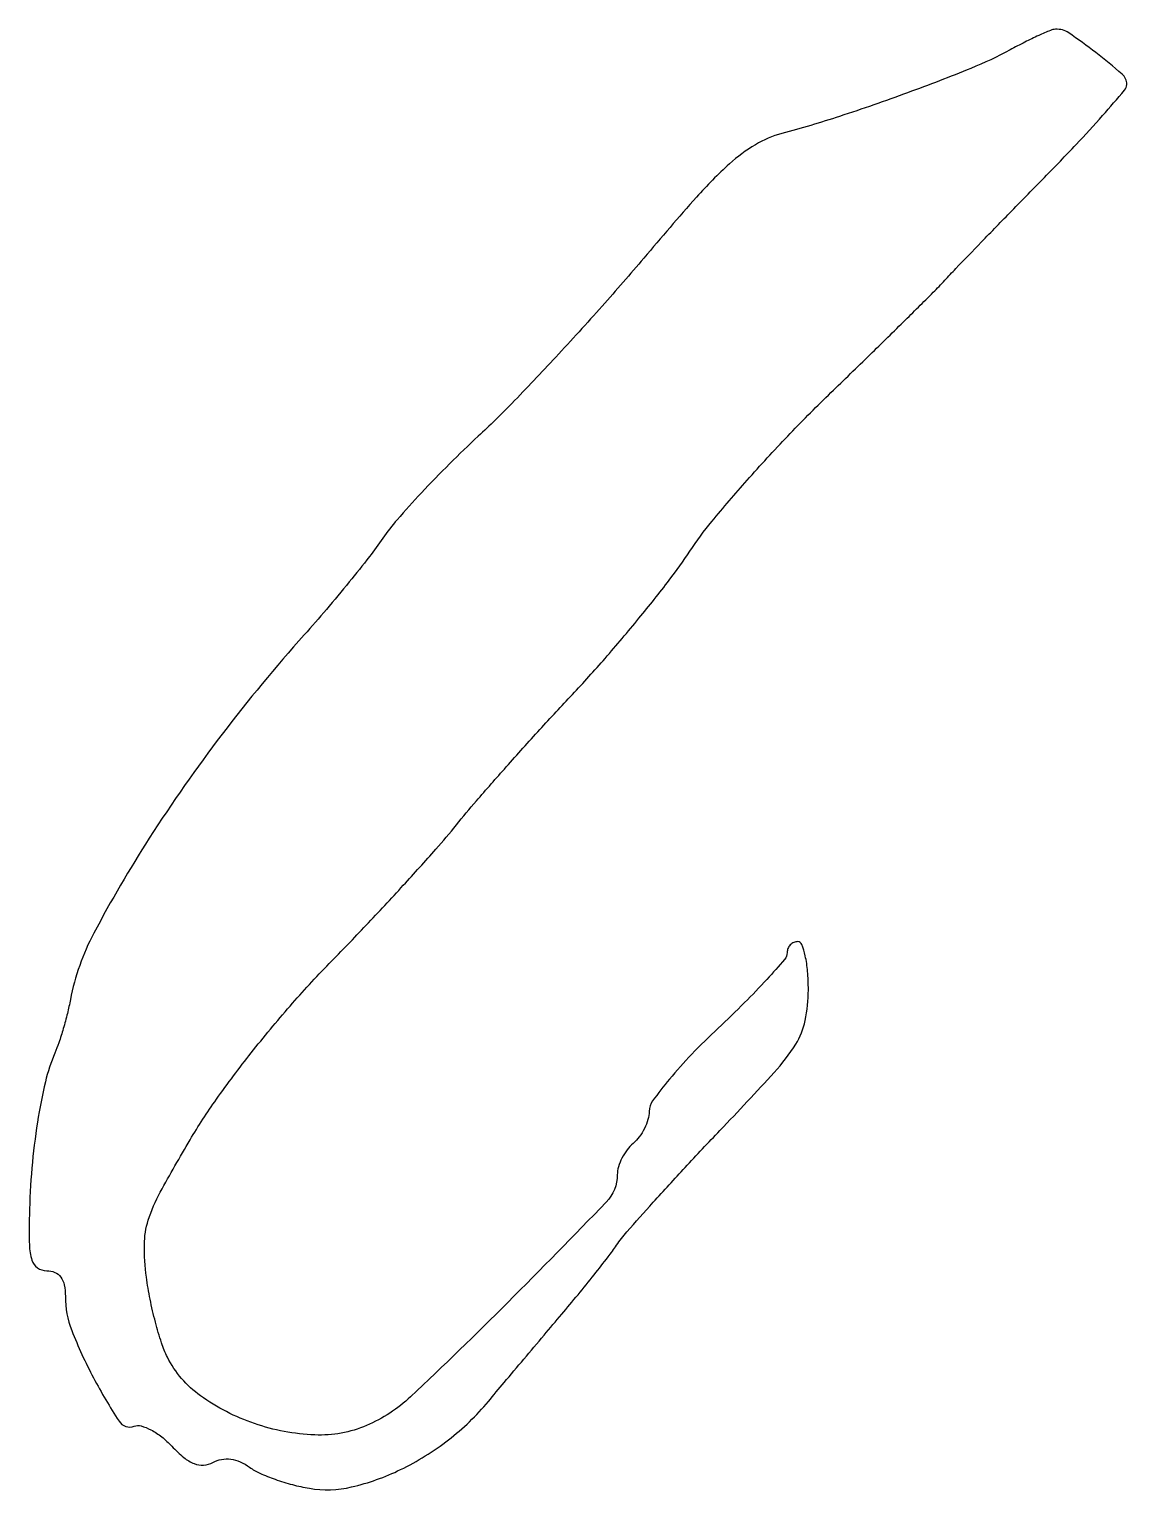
# Model space of a CAD drawing. Extents: x 1 to 104, y 0 to 138.
import ezdxf

# ---------------------------------------------------------------- set-up
doc = ezdxf.new("R2010")
doc.units = 0

msp = doc.modelspace()

# ---------------------------------------------------------------- linework, layer by layer
msp.add_lwpolyline([(93, 136.008369, -0.028963), (89.320205, 134.270806, -0.007997), (83.348651, 131.973522, -0.008432), (76.944518, 129.748448, -0.01426), (71.5, 128.129573, 0.06976), (69.014414, 127.079295, 0.048773), (66.564816, 125.26855, 0.027887), (63.469324, 122.145798, 0.006049), (58.5, 116.401138, -0.006672), (54.57113, 111.870701, -0.005275), (50.20566, 107.073357, -0.005336), (46.058654, 102.705983, -0.0132), (42.902247, 99.619461, 0.009169), (40.200524, 97.019824, 0.008618), (37.538503, 94.269467, 0.008616), (35.262867, 91.750101, 0.029237), (33.907621, 90, -0.015221), (32.647342, 88.274774, -0.005403), (30.744501, 85.883546, -0.005356), (28.59746, 83.301485, -0.006284), (26.505374, 80.901432, 0.019441), (18.767162, 71.537767, 0.020378), (11.906827, 61.743215, 0.020837), (6.686041, 52.803962, 0.073784), (4.478715, 46.556494, -0.012764), (4.187267, 45.239889, -0.009657), (3.802858, 43.810345, -0.00978), (3.38945, 42.481271, -0.022279), (3.013728, 41.5, 0.045083), (2.119052, 38.801294, 0.018387), (1.375934, 35.003753, 0.017369), (0.84613, 30.673261, 0.016608), (0.60803, 26.251115, 0.011154), (0.612936, 23.413898, 0.069884), (0.848518, 21.986576, 0.16763), (1.37382, 21.274058, 0.151825), (2.25, 21.001115, -0.100749), (3.017953, 20.844278, -0.136393), (3.568938, 20.40471, -0.108286), (3.895121, 19.655378, -0.048746), (4, 18.582162, 0.09322), (4.602415, 15.379094, 0.028933), (6.652281, 10.905404, 0.022171), (9.05723, 6.818084, 0.354026), (10.482721, 6.354996, -0.163876), (11.139497, 6.382296, -0.051478), (12.063239, 6.006701, -0.045152), (13.076451, 5.343902, -0.036785), (14.031536, 4.466431, 0.031112), (15.165854, 3.400336, 0.079739), (16.133314, 2.8295, 0.111561), (17.021937, 2.693638, 0.105617), (17.902203, 2.947661, -0.079941), (18.712358, 3.226838, -0.076777), (19.580965, 3.243393, -0.0707), (20.47444, 2.990951, -0.053762), (21.356447, 2.48131, 0.053153), (22.320069, 1.922947, 0.020242), (23.764502, 1.348561, 0.019776), (25.397144, 0.846286, 0.022889), (26.987078, 0.502183, 0.099894), (30.973481, 0.628829, 0.055268), (35.58082, 2.265412, 0.051578), (40.102215, 5.067447, 0.054794), (43.853623, 8.685778, -0.000895), (45.336647, 10.461699, -0.000466), (47.192532, 12.671869, -0.000463), (49.102004, 14.937294, -0.000707), (50.763603, 16.899307, 0.004212), (52.298494, 18.737686, 0.004066), (53.820638, 20.623396, 0.004021), (55.134206, 22.305668, 0.014822), (55.923677, 23.399307, -0.031259), (56.894558, 24.655164, -0.003251), (59.375006, 27.443039, -0.004028), (62.381107, 30.724263, -0.003213), (65.673677, 34.215294, 0.005208), (70.791464, 39.685112, 0.045207), (72.810489, 42.333343, 0.08985), (73.70472, 44.560414, 0.050694), (74, 47.465294, 0.020783), (73.927724, 49.203364, 0.033494), (73.70625, 50.66793, 0.036546), (73.388605, 51.731959, 0.311427), (73, 52, 0.10253), (72.618411, 51.92092, 0.098701), (72.29375, 51.696196, 0.097085), (72.076216, 51.360528, 0.095653), (72, 50.965775, -0.179961), (71.765242, 50.334653, -0.007015), (70.090625, 48.449227, -0.011702), (67.990649, 46.256018, -0.007912), (65.5, 43.851119, 0.013423), (63.010397, 41.393642, 0.01826), (60.909375, 39.038963, 0.015302), (59.324804, 37.003212, 0.159023), (59, 36.007789, -0.071201), (58.89035, 35.241687, -0.044602), (58.559375, 34.397055, -0.043929), (58.074096, 33.606276, -0.060037), (57.5, 33, 0.058473), (56.925935, 32.397529, 0.043718), (56.440625, 31.618374, 0.044587), (56.109478, 30.790659, 0.072993), (56, 30.044735, -0.194098), (54.961832, 27.471144, -0.004579), (45.679573, 18.013023, -0.007543), (36.529882, 9.13131, -0.088135), (32.381512, 6.415593, -0.112171), (27.498017, 5.524878, -0.071914), (21.811133, 6.598425, -0.072687), (16.727224, 9.214735, -0.121642), (13.616272, 12.846543, -0.037938), (13.058616, 14.201757, -0.014585), (12.485162, 16.156458, -0.014343), (11.983754, 18.322161, -0.017146), (11.640703, 20.388209, -0.033791), (11.448243, 23.453846, -0.075811), (11.810067, 25.751525, -0.0487), (12.945905, 28.402144, -0.00771), (15.750187, 33.327424, -0.021312), (18.234544, 37.155781, -0.012554), (21.506868, 41.520239, -0.012184), (25.17219, 45.935775, -0.014225), (28.869312, 49.939215, 0.004172), (32.337836, 53.546825, 0.003856), (35.838757, 57.307144, 0.003849), (38.904742, 60.703779, 0.012832), (40.842431, 63, -0.009641), (42.720247, 65.254299, -0.003259), (45.538574, 68.465463, -0.00324), (48.700947, 71.975524, -0.003715), (51.768636, 75.286681, 0.009422), (54.846958, 78.686339, 0.007508), (58.041876, 82.464313, 0.0076), (60.896148, 86.054042, 0.018909), (62.841833, 88.786681, -0.027185), (64.907811, 91.588976, -0.009045), (68.224513, 95.465463, -0.008974), (72.060814, 99.635238, -0.010101), (75.898769, 103.5, 0.001084), (79.583074, 107.0786, 0.001393), (82.955194, 110.386597, 0.001065), (85.768322, 113.173499, 0.012062), (86.852452, 114.305438, -0.006714), (87.890084, 115.412288, -0.000749), (90.292595, 117.899606, -0.000911), (93.161811, 120.850446, -0.000738), (96.25, 124.005609, 0.005097), (99.220229, 127.093651, 0.007816), (101.723438, 129.83441, 0.003398), (103.793336, 132.2054, 0.179622), (104, 132.762113, 0.217317), (103.55741, 133.732328, 0.013974), (101.092485, 135.753878, 0.015751), (98.528153, 137.613569, 0.16367), (97.290493, 137.958084, 0.085418), (96.809812, 137.848879, 0.008178), (95.704082, 137.368065, 0.010232), (94.398135, 136.742056, 0.007901)], format="xyb", close=True)

doc.saveas('drawing.dxf')
